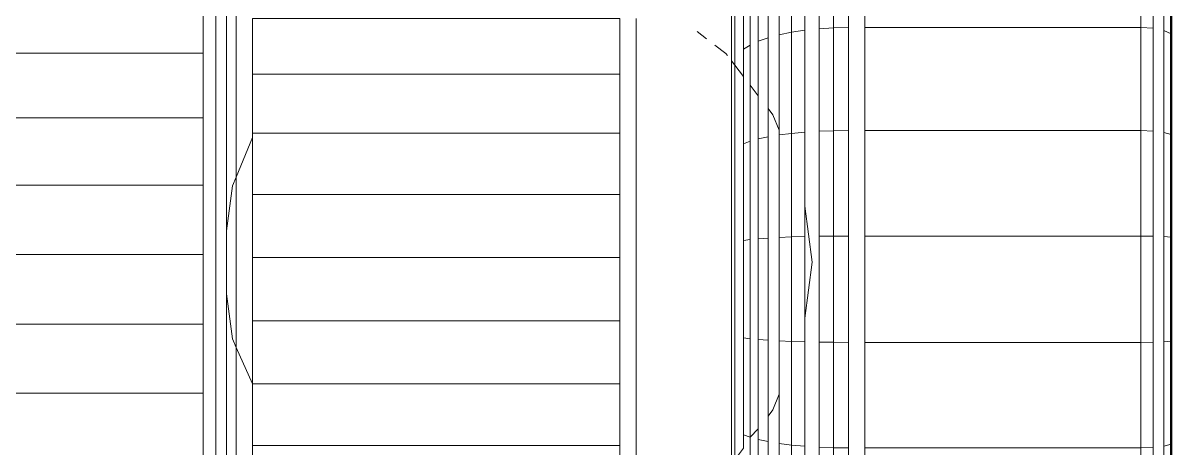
# Model space of a CAD drawing. Header units: millimetres. Extents: x 81693 to 98868, y 6565 to 11437.
# Drawn here: x 95463.746 to 95466.079, y 11216.274 to 11217.138 of the extents above; entities that cross this region are included whole.
import ezdxf

# ---------------------------------------------------------------- set-up
doc = ezdxf.new("R2010")
doc.units = ezdxf.units.MM
doc.layers.add('Moveis', color=1, linetype='Continuous', lineweight=9)
doc.layers.add('Parede Baixa', color=5, linetype='Continuous', lineweight=50)

# ---------------------------------------------------------------- blocks, each defined once
blk = doc.blocks.new('o')
at = {"layer": 'Moveis'}
for p, q in [((12553.032, 3257.1479), (12553.032, 3251.9879)), ((12553.3786, 3256.3748), (12553.3786, 3255.2505)), ((12554.8986, 3254.9097), (12554.8986, 3255.9875)), ((12552.0706, 3255.3561), (12552.0706, 3255.6539)), ((12552.103, 3255.3628), (12552.103, 3255.6631)), ((12552.982, 3255.3651), (12552.982, 3255.6664)), ((12554.9279, 3255.4577), (12554.9279, 3255.2749)), ((12554.9603, 3255.4693), (12554.9603, 3255.2842)), ((12553.6786, 3255.2236), (12553.6786, 3255.393)), ((12553.7286, 3255.2236), (12553.7286, 3255.393)), ((12554.8486, 3255.2236), (12554.8486, 3255.393)), ((12552.0706, 3255.0458), (12552.0706, 3255.3561)), ((12552.103, 3255.0499), (12552.103, 3255.3628)), ((12552.982, 3255.0513), (12552.982, 3255.3651)), ((12553.4932, 3255.3529), (12553.4644, 3255.3308)), ((12553.4391, 3255.3114), (12553.4055, 3255.2856)), ((12553.4055, 3255.2856), (12553.4009, 3255.2796)), ((12554.9279, 3255.2749), (12554.9279, 3255.081)), ((12554.9603, 3255.2842), (12554.9603, 3255.0878)), ((12553.3786, 3255.2505), (12553.3522, 3255.2162)), ((12553.3885, 3255.2635), (12553.3786, 3255.2505)), ((12553.3786, 3255.2505), (12553.3786, 3254.0492)), ((12553.6786, 3255.0438), (12553.6786, 3255.2236)), ((12553.7286, 3255.0438), (12553.7286, 3255.2236)), ((12554.8486, 3255.0438), (12554.8486, 3255.2236)), ((12553.3321, 3255.19), (12553.3069, 3255.1572)), ((12553.2626, 3255.0994), (12553.243, 3255.052)), ((12553.2771, 3255.1182), (12553.2626, 3255.0994)), ((12554.9279, 3255.081), (12554.9279, 3254.8791)), ((12554.9603, 3255.0878), (12554.9603, 3254.8831)), ((12552.0706, 3254.728), (12552.0706, 3255.0458)), ((12552.103, 3254.7294), (12552.103, 3255.0499)), ((12552.982, 3254.7299), (12552.982, 3255.0513)), ((12553.6786, 3254.8564), (12553.6786, 3255.0438)), ((12553.7286, 3254.8564), (12553.7286, 3255.0438)), ((12554.8486, 3255.0304), (12554.8486, 3255.0438)), ((12554.8986, 3254.9097), (12554.8486, 3255.0304)), ((12554.8486, 3254.8564), (12554.8486, 3255.0304)), ((12554.9098, 3254.8826), (12554.8986, 3254.9097)), ((12554.8986, 3254.39), (12554.8986, 3254.9097)), ((12554.9279, 3254.7454), (12554.9098, 3254.8826)), ((12554.9603, 3254.8831), (12554.9603, 3254.6735)), ((12553.6786, 3254.6646), (12553.6786, 3254.8564)), ((12553.7286, 3254.8564), (12553.7286, 3254.6646)), ((12554.8486, 3254.6646), (12554.8486, 3254.8564)), ((12554.9279, 3254.8791), (12554.9279, 3254.7454)), ((12553.1646, 3254.8205), (12553.1422, 3254.6499)), ((12554.9279, 3254.7454), (12554.9279, 3254.6721)), ((12552.0706, 3254.4077), (12552.0706, 3254.728)), ((12552.103, 3254.4064), (12552.103, 3254.7294)), ((12552.982, 3254.4059), (12552.982, 3254.7299)), ((12553.032, 3254.7299), (12553.0772, 3254.7297)), ((12554.9279, 3254.6721), (12554.9279, 3254.5543)), ((12554.9603, 3254.6735), (12554.9603, 3254.4622)), ((12553.1422, 3254.6499), (12553.1646, 3254.4792)), ((12553.6786, 3254.4712), (12553.6786, 3254.6646)), ((12553.7286, 3254.6646), (12553.7286, 3254.4712)), ((12554.8486, 3254.4712), (12554.8486, 3254.6646)), ((12554.9098, 3254.4171), (12554.9279, 3254.5543)), ((12554.9279, 3254.5543), (12554.9279, 3254.4636)), ((12553.6786, 3254.2793), (12553.6786, 3254.4712)), ((12553.7286, 3254.4712), (12553.7286, 3254.2793)), ((12554.8486, 3254.2793), (12554.8486, 3254.4712)), ((12554.9279, 3254.4636), (12554.9279, 3254.2567)), ((12554.9603, 3254.4622), (12554.9603, 3254.2526)), ((12552.0706, 3254.0899), (12552.0706, 3254.4077)), ((12552.103, 3254.0859), (12552.103, 3254.4064)), ((12552.982, 3254.0844), (12552.982, 3254.4059)), ((12554.8986, 3254.39), (12554.9098, 3254.4171)), ((12554.8486, 3254.2793), (12554.8986, 3254.39)), ((12554.8986, 3252.9781), (12554.8986, 3254.39)), ((12553.6786, 3254.092), (12553.6786, 3254.2793)), ((12553.7286, 3254.092), (12553.7286, 3254.2793)), ((12554.8486, 3254.092), (12554.8486, 3254.2793)), ((12554.9279, 3254.2567), (12554.9279, 3254.0547)), ((12554.9603, 3254.2526), (12554.9603, 3254.048)), ((12553.243, 3254.2477), (12553.2626, 3254.2003)), ((12553.2626, 3254.2003), (12553.2771, 3254.1815)), ((12553.3069, 3254.1425), (12553.3321, 3254.1169)), ((12553.3321, 3254.1169), (12553.3321, 3253.8928)), ((12552.0706, 3253.7797), (12552.0706, 3254.0899)), ((12552.103, 3253.773), (12552.103, 3254.0859)), ((12552.982, 3253.7706), (12552.982, 3254.0844)), ((12553.6786, 3253.9122), (12553.6786, 3254.092)), ((12553.7286, 3253.9122), (12553.7286, 3254.092)), ((12554.8486, 3253.9122), (12554.8486, 3254.092))]:
    blk.add_line(p, q, dxfattribs=at)
for points, invisible_edges in [([(12552.0706, 3255.0458), (12552.103, 3257.1402), (12552.0706, 3254.728)], 3), ([(12552.0706, 3253.7797), (12552.103, 3257.1402), (12552.0706, 3253.4819)], 3), ([(12552.982, 3255.0513), (12553.032, 3257.1479), (12552.982, 3254.7299)], 3), ([(12552.982, 3254.7299), (12553.032, 3257.1479), (12552.982, 3254.4059)], 3), ([(12552.982, 3254.4059), (12553.032, 3257.1479), (12552.982, 3254.0844)], 3), ([(12552.982, 3254.0844), (12553.032, 3257.1479), (12552.982, 3253.7706)], 3), ([(12552.982, 3255.0513), (12553.032, 3257.1479), (12552.982, 3254.7299)], 3), ([(12552.982, 3254.7299), (12553.032, 3257.1479), (12552.982, 3254.4059)], 3), ([(12552.982, 3254.4059), (12553.032, 3257.1479), (12552.982, 3254.0844)], 3), ([(12552.982, 3254.0844), (12553.032, 3257.1479), (12552.982, 3253.7706)], 3), ([(12552.982, 3255.0513), (12553.032, 3257.1479), (12552.982, 3254.7299)], 3), ([(12552.982, 3254.7299), (12553.032, 3257.1479), (12552.982, 3254.4059)], 3), ([(12552.982, 3254.4059), (12553.032, 3257.1479), (12552.982, 3254.0844)], 3), ([(12552.982, 3254.0844), (12553.032, 3257.1479), (12552.982, 3253.7706)], 3), ([(12552.982, 3255.0513), (12553.032, 3257.1479), (12552.982, 3254.7299)], 3), ([(12552.982, 3254.7299), (12553.032, 3257.1479), (12552.982, 3254.4059)], 3), ([(12552.982, 3254.4059), (12553.032, 3257.1479), (12552.982, 3254.0844)], 3), ([(12552.982, 3254.0844), (12553.032, 3257.1479), (12552.982, 3253.7706)], 3), ([(12552.982, 3255.0513), (12553.032, 3257.1479), (12552.982, 3254.7299)], 3), ([(12552.982, 3254.7299), (12553.032, 3257.1479), (12552.982, 3254.4059)], 3), ([(12552.982, 3254.4059), (12553.032, 3257.1479), (12552.982, 3254.0844)], 3), ([(12552.982, 3254.0844), (12553.032, 3257.1479), (12552.982, 3253.7706)], 3), ([(12553.1217, 3255.0491), (12553.1217, 3257.0554), (12553.1217, 3254.7291)], 3), ([(12553.1217, 3254.7291), (12553.1217, 3257.0554), (12553.1217, 3254.4066)], 3), ([(12553.1217, 3254.4066), (12553.1217, 3257.0554), (12553.1217, 3254.0866)], 3), ([(12553.1217, 3254.0866), (12553.1217, 3257.0554), (12553.1217, 3253.7743)], 3), ([(12553.1217, 3253.7743), (12553.1217, 3257.0554), (12553.1217, 3253.4744)], 3), ([(12553.3786, 3255.2505), (12553.3668, 3256.891), (12553.3756, 3256.8466)], 13), ([(12553.3786, 3255.2505), (12553.3756, 3256.8466), (12553.3786, 3256.8013)], 13), ([(12553.3786, 3255.2505), (12553.3786, 3256.8013), (12553.3786, 3256.3748)], 1), ([(12553.3786, 3256.3748), (12553.3885, 3255.2635), (12553.3786, 3255.2505)], 1), ([(12553.3885, 3255.2635), (12553.3786, 3256.3748), (12553.3885, 3255.316)], 3), ([(12553.3786, 3255.2505), (12553.3522, 3256.0761), (12553.3522, 3256.2927)], 13), ([(12553.3522, 3255.5753), (12553.3522, 3256.0761), (12553.3522, 3255.299)], 3), ([(12553.3522, 3255.299), (12553.3522, 3256.0761), (12553.3522, 3255.2162)], 3), ([(12553.3522, 3255.2162), (12553.3522, 3256.0761), (12553.3786, 3255.2505)], 3), ([(12554.9279, 3256.1023), (12554.8986, 3254.9097), (12554.8986, 3255.9875)], 1), ([(12554.8986, 3254.9097), (12554.9279, 3256.1023), (12554.9098, 3254.8826)], 3), ([(12554.9098, 3254.8826), (12554.9279, 3256.1023), (12554.9279, 3256.0231)], 13), ([(12554.8486, 3255.2236), (12554.8986, 3255.9875), (12554.8486, 3255.0438)], 3), ([(12554.8486, 3255.0438), (12554.8986, 3255.9875), (12554.8486, 3255.0304)], 3), ([(12554.8486, 3255.0304), (12554.8986, 3255.9875), (12554.8986, 3254.9097)], 1), ([(12552.0706, 3255.9346), (12552.0706, 3255.3561), (12552.0706, 3255.6539)], 1), ([(12552.0706, 3255.3561), (12552.0706, 3255.9346), (12552.0706, 3255.0458)], 3), ([(12552.982, 3255.0513), (12552.982, 3255.6664), (12552.982, 3255.9503)], 13), ([(12552.982, 3255.0513), (12552.982, 3255.6664), (12552.982, 3255.9503)], 13), ([(12552.982, 3255.0513), (12552.982, 3255.6664), (12552.982, 3255.9503)], 13), ([(12552.982, 3255.0513), (12552.982, 3255.6664), (12552.982, 3255.9503)], 13), ([(12552.982, 3255.0513), (12552.982, 3255.6664), (12552.982, 3255.9503)], 13), ([(12553.1217, 3255.944), (12553.1217, 3255.3615), (12553.1217, 3255.6614)], 1), ([(12553.1217, 3255.3615), (12553.1217, 3255.944), (12553.1217, 3255.0491)], 3), ([(12553.243, 3255.052), (12553.243, 3255.6359), (12553.243, 3255.9119)], 13), ([(12553.243, 3255.052), (12553.243, 3255.9119), (12553.2626, 3255.0994)], 3), ([(12553.3069, 3255.8777), (12553.3069, 3255.3232), (12553.3069, 3255.6087)], 1), ([(12553.3069, 3255.3232), (12553.3069, 3255.8777), (12553.3069, 3255.1572)], 3), ([(12553.3069, 3255.1572), (12553.3069, 3255.8777), (12553.3321, 3255.19)], 3), ([(12553.3321, 3255.19), (12553.3069, 3255.8777), (12553.3321, 3255.3116)], 3), ([(12553.3321, 3255.3116), (12553.3069, 3255.8777), (12553.3321, 3255.5926)], 3), ([(12553.3885, 3255.316), (12553.3885, 3255.6879), (12553.3885, 3255.5094)], 1), ([(12554.8486, 3255.393), (12554.8486, 3255.6905), (12554.8486, 3255.2236)], 3), ([(12552.0489, 3255.346), (12552.0706, 3255.6539), (12552.0706, 3255.3561)], 1), ([(12552.1413, 3255.6664), (12552.103, 3255.3628), (12552.103, 3255.6631)], 1), ([(12552.103, 3255.3628), (12552.1413, 3255.6664), (12552.1413, 3255.3651)], 1), ([(12552.103, 3255.3628), (12552.103, 3253.1895), (12552.103, 3255.6631)], 3), ([(12552.982, 3255.6664), (12552.1413, 3255.3651), (12552.1413, 3255.6664)], 1), ([(12552.1413, 3255.3651), (12552.982, 3255.6664), (12552.982, 3255.3651)], 1), ([(12552.982, 3255.6664), (12552.982, 3255.0513), (12552.982, 3255.3651)], 1), ([(12552.982, 3255.6664), (12552.982, 3255.0513), (12552.982, 3255.3651)], 1), ([(12552.982, 3255.6664), (12552.982, 3255.0513), (12552.982, 3255.3651)], 1), ([(12552.982, 3255.6664), (12552.982, 3255.0513), (12552.982, 3255.3651)], 1), ([(12552.982, 3255.6664), (12552.982, 3255.0513), (12552.982, 3255.3651)], 1), ([(12553.032, 3255.3651), (12553.0772, 3255.6651), (12553.0772, 3255.3642)], 1), ([(12553.1217, 3255.6614), (12553.0772, 3255.3642), (12553.0772, 3255.6651)], 1), ([(12553.0772, 3255.3642), (12553.1217, 3255.6614), (12553.1217, 3255.3615)], 1), ([(12553.1646, 3255.357), (12553.1422, 3254.6499), (12553.1646, 3255.6552)], 3), ([(12553.2053, 3255.6466), (12553.1646, 3255.357), (12553.1646, 3255.6552)], 1), ([(12553.1646, 3255.357), (12553.2053, 3255.6466), (12553.2053, 3255.3508)], 1), ([(12553.243, 3255.6359), (12553.2053, 3255.3508), (12553.2053, 3255.6466)], 1), ([(12553.2053, 3255.3508), (12553.243, 3255.6359), (12553.243, 3255.343)], 1), ([(12553.243, 3255.6359), (12553.243, 3255.052), (12553.243, 3255.343)], 1), ([(12553.2771, 3255.3338), (12553.2626, 3255.0994), (12553.2771, 3255.6232)], 3), ([(12553.3069, 3255.6087), (12553.2771, 3255.3338), (12553.2771, 3255.6232)], 1), ([(12554.9279, 3255.2749), (12554.9279, 3255.6264), (12554.9279, 3255.4577)], 1), ([(12553.2771, 3255.3338), (12553.3069, 3255.6087), (12553.3069, 3255.3232)], 1), ([(12553.3522, 3255.5753), (12553.3321, 3255.3116), (12553.3321, 3255.5926)], 1), ([(12553.3321, 3255.3116), (12553.3522, 3255.5753), (12553.3522, 3255.299)], 1), ([(12558.2986, 3255.4734), (12554.9986, 3255.2874), (12554.9986, 3255.4734)], 1), ([(12554.9986, 3255.2874), (12558.2986, 3255.4734), (12558.2986, 3255.2874)], 1), ([(12554.8486, 3255.393), (12553.7286, 3255.2236), (12553.7286, 3255.393)], 1), ([(12553.7286, 3255.2236), (12554.8486, 3255.393), (12554.8486, 3255.2236)], 1), ([(12552.0489, 3255.0397), (12552.0706, 3255.3561), (12552.0706, 3255.0458)], 1), ([(12552.1413, 3255.3651), (12552.103, 3255.0499), (12552.103, 3255.3628)], 1), ([(12552.103, 3255.0499), (12552.1413, 3255.3651), (12552.1413, 3255.0513)], 1), ([(12552.103, 3253.1895), (12552.103, 3255.3628), (12552.103, 3253.4726)], 3), ([(12552.103, 3253.4726), (12552.103, 3255.3628), (12552.103, 3255.0499)], 13), ([(12552.982, 3255.3651), (12552.1413, 3255.0513), (12552.1413, 3255.3651)], 1), ([(12552.1413, 3255.0513), (12552.982, 3255.3651), (12552.982, 3255.0513)], 1), ([(12553.032, 3255.0513), (12553.0772, 3255.3642), (12553.0772, 3255.0508)], 1), ([(12553.1217, 3255.3615), (12553.0772, 3255.0508), (12553.0772, 3255.3642)], 1), ([(12553.0772, 3255.0508), (12553.1217, 3255.3615), (12553.1217, 3255.0491)], 1), ([(12553.1422, 3254.6499), (12553.1646, 3255.357), (12553.1646, 3254.8205)], 3), ([(12553.2053, 3255.3508), (12553.1646, 3255.0464), (12553.1646, 3255.357)], 1), ([(12553.1646, 3254.8205), (12553.1646, 3255.357), (12553.1646, 3255.0464)], 1), ([(12553.1646, 3255.0464), (12553.2053, 3255.3508), (12553.2053, 3255.0426)], 1), ([(12553.243, 3255.343), (12553.2053, 3255.0426), (12553.2053, 3255.3508)], 1), ([(12553.2053, 3255.0426), (12553.243, 3255.343), (12553.243, 3255.0379)], 3), ([(12553.243, 3255.0379), (12553.243, 3255.343), (12553.243, 3255.052)], 1), ([(12553.2626, 3255.0994), (12553.2771, 3255.3338), (12553.2771, 3255.1182)], 1), ([(12554.9098, 3254.8826), (12554.9279, 3255.2749), (12554.9279, 3254.7454)], 3), ([(12554.9279, 3254.7454), (12554.9279, 3255.2749), (12554.9279, 3255.081)], 13), ([(12558.2986, 3255.2874), (12554.9986, 3255.0901), (12554.9986, 3255.2874)], 1), ([(12554.9986, 3255.0901), (12558.2986, 3255.2874), (12558.2986, 3255.0901)], 1), ([(12553.3786, 3255.2505), (12553.3522, 3255.0112), (12553.3522, 3255.2162)], 1), ([(12553.3522, 3255.0112), (12553.3786, 3255.2505), (12553.3522, 3254.7164)], 3), ([(12553.3522, 3254.7164), (12553.3786, 3255.2505), (12553.3522, 3254.4193)], 3), ([(12553.3737, 3254.0556), (12553.3786, 3255.2505), (12553.3786, 3254.0492)], 1), ([(12553.3885, 3255.2635), (12553.3786, 3254.0492), (12553.3786, 3255.2505)], 1), ([(12553.3885, 3255.1109), (12553.3885, 3254.4575), (12553.3885, 3255.2635)], 3), ([(12554.8486, 3255.2236), (12553.7286, 3255.0438), (12553.7286, 3255.2236)], 1), ([(12553.7286, 3255.0438), (12554.8486, 3255.2236), (12554.8486, 3255.0438)], 1), ([(12553.3321, 3255.19), (12553.3069, 3255.0259), (12553.3069, 3255.1572)], 1), ([(12553.3069, 3255.0259), (12553.3321, 3255.19), (12553.3069, 3254.7214)], 3), ([(12553.3069, 3254.7214), (12553.3321, 3255.19), (12553.3069, 3254.4144)], 3), ([(12553.3069, 3254.4144), (12553.3321, 3255.19), (12553.3069, 3254.1425)], 3), ([(12553.3069, 3254.1425), (12553.3321, 3255.19), (12553.3321, 3254.1169)], 3), ([(12553.3321, 3254.1169), (12553.3321, 3255.19), (12553.3321, 3254.4168)], 3), ([(12553.3321, 3254.4168), (12553.3321, 3255.19), (12553.3321, 3255.0189)], 13), ([(12553.2626, 3255.0994), (12553.243, 3255.0379), (12553.243, 3255.052)], 1), ([(12553.243, 3255.0379), (12553.2626, 3255.0994), (12553.243, 3254.7254)], 3), ([(12553.243, 3254.7254), (12553.2626, 3255.0994), (12553.243, 3254.4104)], 3), ([(12553.2626, 3254.2003), (12553.2626, 3255.0994), (12553.2771, 3255.1182)], 13), ([(12553.2771, 3254.4123), (12553.2771, 3255.1182), (12553.2771, 3254.7235)], 3), ([(12553.2771, 3254.7235), (12553.2771, 3255.1182), (12553.2771, 3255.0323)], 1), ([(12553.3885, 3254.4575), (12553.3885, 3255.1109), (12553.3885, 3254.8971)], 13), ([(12554.9279, 3254.7454), (12554.9279, 3255.081), (12554.9279, 3254.8791)], 1), ([(12558.2986, 3255.0901), (12554.9986, 3254.8846), (12554.9986, 3255.0901)], 1), ([(12554.9986, 3254.8846), (12558.2986, 3255.0901), (12558.2986, 3254.8846)], 1), ([(12552.0489, 3254.726), (12552.0706, 3255.0458), (12552.0706, 3254.728)], 1), ([(12552.1413, 3255.0513), (12552.103, 3254.7294), (12552.103, 3255.0499)], 1), ([(12552.103, 3254.7294), (12552.1413, 3255.0513), (12552.1413, 3254.7299)], 1), ([(12552.103, 3253.4726), (12552.103, 3255.0499), (12552.103, 3254.7294)], 13), ([(12552.982, 3255.0513), (12552.1413, 3254.7299), (12552.1413, 3255.0513)], 1), ([(12552.1413, 3254.7299), (12552.982, 3255.0513), (12552.982, 3254.7299)], 1), ([(12553.0772, 3254.7297), (12553.032, 3255.0513), (12553.0772, 3255.0508)], 1), ([(12553.1217, 3255.0491), (12553.0772, 3254.7297), (12553.0772, 3255.0508)], 1), ([(12553.0772, 3254.7297), (12553.1217, 3255.0491), (12553.1217, 3254.7291)], 1), ([(12553.2053, 3254.727), (12553.1646, 3254.8205), (12553.1646, 3255.0464)], 13), ([(12553.2053, 3254.727), (12553.1646, 3255.0464), (12553.2053, 3255.0426)], 1), ([(12553.243, 3255.0379), (12553.2053, 3254.727), (12553.2053, 3255.0426)], 1), ([(12553.2053, 3254.727), (12553.243, 3255.0379), (12553.243, 3254.7254)], 1), ([(12553.3069, 3255.0259), (12553.2771, 3254.7235), (12553.2771, 3255.0323)], 1), ([(12553.2771, 3254.7235), (12553.3069, 3255.0259), (12553.3069, 3254.7214)], 1), ([(12554.8486, 3255.0438), (12553.7286, 3254.8564), (12553.7286, 3255.0438)], 1), ([(12553.7286, 3254.8564), (12554.8486, 3255.0438), (12554.8486, 3255.0304)], 13), ([(12553.7286, 3254.8564), (12554.8486, 3255.0304), (12554.8486, 3254.8564)], 1), ([(12554.8986, 3254.9097), (12554.8486, 3254.8564), (12554.8486, 3255.0304)], 1), ([(12553.3522, 3255.0112), (12553.3321, 3254.719), (12553.3321, 3255.0189)], 1), ([(12553.3321, 3254.4168), (12553.3321, 3255.0189), (12553.3321, 3254.719)], 1), ([(12553.3321, 3254.719), (12553.3522, 3255.0112), (12553.3522, 3254.7164)], 1), ([(12553.3885, 3254.4575), (12553.3885, 3254.8971), (12553.3885, 3254.6782)], 1), ([(12554.8486, 3254.2793), (12554.8986, 3254.9097), (12554.8986, 3254.39)], 1), ([(12554.8986, 3254.9097), (12554.9098, 3254.4171), (12554.8986, 3254.39)], 1), ([(12554.9098, 3254.4171), (12554.8986, 3254.9097), (12554.9098, 3254.8826)], 13), ([(12554.9098, 3254.4171), (12554.9098, 3254.8826), (12554.9279, 3254.7454)], 13), ([(12558.2986, 3254.8846), (12554.9986, 3254.674), (12554.9986, 3254.8846)], 1), ([(12554.9986, 3254.674), (12558.2986, 3254.8846), (12558.2986, 3254.674)], 1), ([(12554.8486, 3254.8564), (12553.7286, 3254.6646), (12553.7286, 3254.8564)], 1), ([(12553.7286, 3254.6646), (12554.8486, 3254.8564), (12554.8486, 3254.6646)], 1), ([(12554.8486, 3254.8564), (12554.8486, 3254.4712), (12554.8486, 3254.6646)], 1), ([(12554.8486, 3254.4712), (12554.8486, 3254.8564), (12554.8486, 3254.2793)], 3), ([(12553.1646, 3254.8205), (12553.2053, 3254.727), (12553.1646, 3254.7282)], 1), ([(12554.9098, 3254.4171), (12554.9279, 3254.7454), (12554.9279, 3254.5543)], 3), ([(12554.9279, 3254.5543), (12554.9279, 3254.7454), (12554.9279, 3254.6721)], 1), ([(12552.0489, 3254.4098), (12552.0706, 3254.728), (12552.0706, 3254.4077)], 1), ([(12552.0706, 3254.728), (12552.0706, 3254.0899), (12552.0706, 3254.4077)], 1), ([(12552.0706, 3254.0899), (12552.0706, 3254.728), (12552.0706, 3253.7797)], 3), ([(12552.1413, 3254.7299), (12552.103, 3254.4064), (12552.103, 3254.7294)], 1), ([(12552.103, 3254.4064), (12552.1413, 3254.7299), (12552.1413, 3254.4059)], 1), ([(12552.103, 3253.4726), (12552.103, 3254.7294), (12552.103, 3254.4064)], 13), ([(12552.982, 3254.7299), (12552.1413, 3254.4059), (12552.1413, 3254.7299)], 1), ([(12552.1413, 3254.4059), (12552.982, 3254.7299), (12552.982, 3254.4059)], 1), ([(12553.032, 3254.4059), (12553.0772, 3254.7297), (12553.0772, 3254.4061)], 1), ([(12553.1217, 3254.7291), (12553.0772, 3254.4061), (12553.0772, 3254.7297)], 1), ([(12553.0772, 3254.4061), (12553.1217, 3254.7291), (12553.1217, 3254.4066)], 1), ([(12553.2053, 3254.727), (12553.1646, 3254.4792), (12553.1646, 3254.7282)], 1), ([(12553.1646, 3254.4792), (12553.2053, 3254.727), (12553.1646, 3254.4075)], 3), ([(12553.1646, 3254.4075), (12553.2053, 3254.727), (12553.2053, 3254.4088)], 1), ([(12553.2053, 3254.727), (12553.243, 3254.4104), (12553.2053, 3254.4088)], 1), ([(12553.243, 3254.4104), (12553.2053, 3254.727), (12553.243, 3254.7254)], 1), ([(12553.2771, 3254.7235), (12553.3069, 3254.4144), (12553.2771, 3254.4123)], 1), ([(12553.3069, 3254.4144), (12553.2771, 3254.7235), (12553.3069, 3254.7214)], 1), ([(12553.3522, 3254.7164), (12553.3321, 3254.4168), (12553.3321, 3254.719)], 1), ([(12553.3321, 3254.4168), (12553.3522, 3254.7164), (12553.3522, 3254.4193)], 1), ([(12558.2986, 3254.674), (12554.9986, 3254.4618), (12554.9986, 3254.674)], 1), ([(12554.9986, 3254.4618), (12558.2986, 3254.674), (12558.2986, 3254.4618)], 1), ([(12553.1646, 3254.0894), (12553.1422, 3254.6499), (12553.1646, 3254.4792)], 13), ([(12554.8486, 3254.6646), (12553.7286, 3254.4712), (12553.7286, 3254.6646)], 1), ([(12553.7286, 3254.4712), (12554.8486, 3254.6646), (12554.8486, 3254.4712)], 1), ([(12554.9279, 3254.5543), (12554.9279, 3253.1126), (12554.9098, 3254.4171)], 3), ([(12554.9279, 3253.1126), (12554.9279, 3254.5543), (12554.9279, 3253.2244)], 3), ([(12554.9279, 3253.2244), (12554.9279, 3254.5543), (12554.9279, 3254.4636)], 13), ([(12553.1646, 3254.0894), (12553.1646, 3254.4792), (12553.1646, 3254.4075)], 1), ([(12554.8486, 3254.4712), (12553.7286, 3254.2793), (12553.7286, 3254.4712)], 1), ([(12553.7286, 3254.2793), (12554.8486, 3254.4712), (12554.8486, 3254.2793)], 1), ([(12554.9279, 3253.2244), (12554.9279, 3254.4636), (12554.9279, 3254.2567)], 13), ([(12553.3786, 3254.0492), (12553.3885, 3254.4575), (12553.3885, 3254.0362)], 3), ([(12553.3885, 3254.0362), (12553.3885, 3254.4575), (12553.3885, 3254.2386)], 1), ([(12558.2986, 3254.4618), (12554.9986, 3254.2512), (12554.9986, 3254.4618)], 1), ([(12554.9986, 3254.2512), (12558.2986, 3254.4618), (12558.2986, 3254.2512)], 1), ([(12552.0489, 3254.096), (12552.0706, 3254.4077), (12552.0706, 3254.0899)], 1), ([(12552.1413, 3254.4059), (12552.103, 3254.0859), (12552.103, 3254.4064)], 1), ([(12552.103, 3253.4726), (12552.103, 3254.4064), (12552.103, 3254.0859)], 13), ([(12552.103, 3254.0859), (12552.1413, 3254.4059), (12552.1413, 3254.0844)], 1), ([(12552.982, 3254.4059), (12552.1413, 3254.0844), (12552.1413, 3254.4059)], 1), ([(12552.1413, 3254.0844), (12552.982, 3254.4059), (12552.982, 3254.0844)], 1), ([(12553.032, 3254.0844), (12553.0772, 3254.4061), (12553.0772, 3254.085)], 1), ([(12553.1217, 3254.4066), (12553.0772, 3254.085), (12553.0772, 3254.4061)], 1), ([(12553.0772, 3254.085), (12553.1217, 3254.4066), (12553.1217, 3254.0866)], 1), ([(12553.2053, 3254.0931), (12553.1646, 3254.4075), (12553.2053, 3254.4088)], 1), ([(12553.1646, 3254.4075), (12553.2053, 3254.0931), (12553.1646, 3254.0894)], 1), ([(12553.243, 3254.4104), (12553.2053, 3254.0931), (12553.2053, 3254.4088)], 1), ([(12553.2053, 3254.0931), (12553.243, 3254.4104), (12553.243, 3254.0979)], 3), ([(12553.243, 3254.0979), (12553.243, 3254.4104), (12553.243, 3254.2477)], 1), ([(12553.243, 3254.4104), (12553.2626, 3254.2003), (12553.243, 3254.2477)], 1), ([(12553.2771, 3254.1815), (12553.2626, 3254.2003), (12553.2771, 3254.4123)], 2), ([(12553.3069, 3254.4144), (12553.2771, 3254.1815), (12553.2771, 3254.4123)], 1), ([(12553.2771, 3254.1815), (12553.3069, 3254.4144), (12553.2771, 3254.1035)], 3), ([(12553.2771, 3254.1035), (12553.3069, 3254.4144), (12553.3069, 3254.1098)], 3), ([(12553.3069, 3254.1098), (12553.3069, 3254.4144), (12553.3069, 3254.1425)], 1), ([(12553.3522, 3254.1245), (12553.3321, 3254.4168), (12553.3522, 3254.4193)], 1), ([(12553.3321, 3254.4168), (12553.3522, 3254.1245), (12553.3321, 3254.1169)], 1), ([(12553.3522, 3254.4193), (12553.3522, 3254.0836), (12553.3522, 3254.1245)], 1), ([(12553.3522, 3254.0836), (12553.3522, 3254.4193), (12553.3737, 3254.0556)], 3), ([(12554.9062, 3252.9397), (12554.8986, 3254.39), (12554.9098, 3254.4171)], 13), ([(12554.9062, 3252.9397), (12554.9098, 3254.4171), (12554.9279, 3252.9072)], 3), ([(12554.8986, 3254.39), (12554.8486, 3254.092), (12554.8486, 3254.2793)], 1), ([(12554.8486, 3254.092), (12554.8986, 3254.39), (12554.8486, 3253.9122)], 3), ([(12554.8486, 3253.9122), (12554.8986, 3254.39), (12554.8986, 3252.9781)], 13), ([(12554.8986, 3254.39), (12554.8486, 3254.092), (12554.8486, 3254.2793)], 1), ([(12554.8486, 3254.092), (12554.8986, 3254.39), (12554.8486, 3253.9122)], 3), ([(12554.8486, 3253.9122), (12554.8986, 3254.39), (12554.8986, 3252.9781)], 13), ([(12554.8986, 3254.39), (12554.8486, 3254.092), (12554.8486, 3254.2793)], 1), ([(12554.8486, 3254.092), (12554.8986, 3254.39), (12554.8486, 3253.9122)], 3), ([(12554.8486, 3253.9122), (12554.8986, 3254.39), (12554.8986, 3252.9781)], 13), ([(12554.8986, 3254.39), (12554.8486, 3254.092), (12554.8486, 3254.2793)], 1), ([(12554.8486, 3254.092), (12554.8986, 3254.39), (12554.8486, 3253.9122)], 3), ([(12554.8486, 3253.9122), (12554.8986, 3254.39), (12554.8986, 3252.9781)], 13), ([(12554.8986, 3254.39), (12554.8486, 3254.092), (12554.8486, 3254.2793)], 1), ([(12554.8486, 3254.092), (12554.8986, 3254.39), (12554.8486, 3253.9122)], 3), ([(12554.8486, 3253.9122), (12554.8986, 3254.39), (12554.8986, 3252.9781)], 13), ([(12554.8986, 3254.39), (12554.9062, 3252.9397), (12554.8986, 3252.9781)], 1), ([(12554.8486, 3254.2793), (12553.7286, 3254.092), (12553.7286, 3254.2793)], 1), ([(12553.7286, 3254.092), (12554.8486, 3254.2793), (12554.8486, 3254.092)], 1), ([(12554.9279, 3254.0547), (12554.9279, 3253.8608), (12554.9279, 3254.2567)], 2), ([(12553.243, 3254.2477), (12553.243, 3253.7927), (12553.243, 3254.0979)], 1), ([(12553.243, 3253.7927), (12553.243, 3254.2477), (12553.2626, 3254.2003)], 13), ([(12558.2986, 3254.2512), (12554.9986, 3254.0456), (12554.9986, 3254.2512)], 1), ([(12554.9986, 3254.0456), (12558.2986, 3254.2512), (12558.2986, 3254.0456)], 1), ([(12553.2771, 3254.1035), (12553.2626, 3254.2003), (12553.2771, 3254.1815)], 1), ([(12553.3321, 3254.1169), (12553.3069, 3254.1098), (12553.3069, 3254.1425)], 1), ([(12553.3069, 3254.1098), (12553.3321, 3254.1169), (12553.3069, 3253.8125)], 3), ([(12553.3069, 3253.8125), (12553.3321, 3254.1169), (12553.3069, 3253.7941)], 3), ([(12553.3069, 3253.7941), (12553.3321, 3254.1169), (12553.3321, 3253.8928)], 1), ([(12552.0489, 3253.7897), (12552.0706, 3254.0899), (12552.0706, 3253.7797)], 1), ([(12552.1413, 3254.0844), (12552.103, 3253.773), (12552.103, 3254.0859)], 1), ([(12552.103, 3253.4726), (12552.103, 3254.0859), (12552.103, 3253.773)], 1), ([(12552.103, 3253.773), (12552.1413, 3254.0844), (12552.1413, 3253.7706)], 1), ([(12552.982, 3254.0844), (12552.1413, 3253.7706), (12552.1413, 3254.0844)], 1), ([(12552.1413, 3253.7706), (12552.982, 3254.0844), (12552.982, 3253.7706)], 1), ([(12553.032, 3253.7706), (12553.0772, 3254.085), (12553.0772, 3253.7715)], 1), ([(12553.1217, 3254.0866), (12553.0772, 3253.7715), (12553.0772, 3254.085)], 1), ([(12553.0772, 3253.7715), (12553.1217, 3254.0866), (12553.1217, 3253.7743)], 1), ([(12553.2053, 3254.0931), (12553.1646, 3253.7788), (12553.1646, 3254.0894)], 1), ([(12553.1646, 3253.7788), (12553.2053, 3254.0931), (12553.2053, 3253.785)], 1), ([(12553.1646, 3254.0894), (12553.1646, 3253.4806), (12553.1646, 3253.2362)], 13), ([(12553.1646, 3253.4806), (12553.1646, 3254.0894), (12553.1646, 3253.7788)], 1), ([(12553.243, 3254.0979), (12553.2053, 3253.785), (12553.2053, 3254.0931)], 1), ([(12553.2053, 3253.785), (12553.243, 3254.0979), (12553.243, 3253.7927)], 1), ([(12553.3069, 3254.1098), (12553.2771, 3253.802), (12553.2771, 3254.1035)], 1), ([(12553.2771, 3253.802), (12553.3069, 3254.1098), (12553.3069, 3253.8125)], 1), ([(12553.2771, 3253.6769), (12553.2771, 3254.1035), (12553.2771, 3253.802)], 1), ([(12554.8486, 3254.092), (12553.7286, 3253.9122), (12553.7286, 3254.092)], 1), ([(12553.7286, 3253.9122), (12554.8486, 3254.092), (12554.8486, 3253.9122)], 1)]:
    blk.add_3dface(points, dxfattribs=dict(at, invisible_edges=invisible_edges))

msp = doc.modelspace()

# ---------------------------------------------------------------- linework, layer by layer
at = {"layer": 'Parede Baixa'}
msp.add_line((95466.0791, 11111.3876), (95466.0791, 11284.7209), dxfattribs=at)

# ---------------------------------------------------------------- block references
at = {"layer": 'Parede Baixa', "xscale": -0.6666666666666666, "yscale": 0.6666666666666666, "zscale": 0.6666666666666666}
msp.add_blockref('o', (103834.1117, 9046.8849), dxfattribs=at)

doc.saveas('drawing.dxf')
